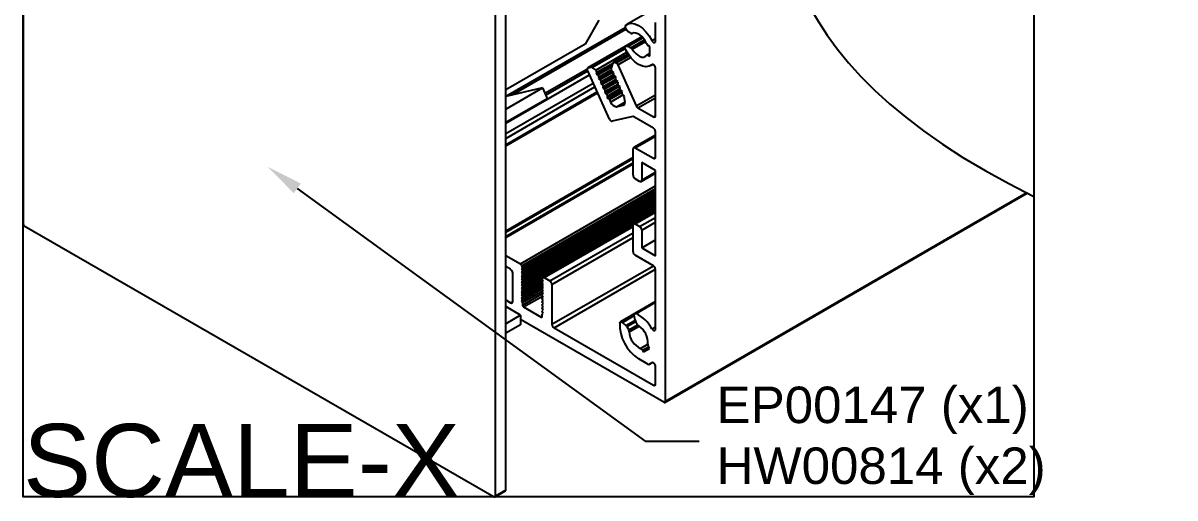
# Model space of a CAD drawing. Extents: x 0 to 5.91, y -6.77 to -0.62.
# Drawn here: x 0 to 5.91, y -6.77 to -4.34 of the extents above; entities that cross this region are included whole.
import ezdxf
from ezdxf import colors
from ezdxf.entities.mleader import LeaderData, LeaderLine
from ezdxf.math import Vec2, Vec3

# ---------------------------------------------------------------- set-up
doc = ezdxf.new("R2010")
doc.units = 0
doc.header["$LTSCALE"] = 0.5
doc.header["$MEASUREMENT"] = 0
for name, color, linetype in [('End Cap', 92, 'CONTINUOUS'), ('FAB DWG', 221, 'CONTINUOUS'), ('Housing', 150, 'CONTINUOUS')]:
    doc.layers.add(name, color=color, linetype=linetype)
doc.layers.add('Text-Unprinted', color=131, linetype='CONTINUOUS', plot=False)
doc.styles.add('LSAD_Standard', font='arial.ttf')

msp = doc.modelspace()

# ---------------------------------------------------------------- linework, layer by layer
at = {"layer": 'End Cap', "transparency": 16777216}
for p, q in [((0, -2.1061), (0, -5.3657)), ((2.4766, -6.7342), (2.4766, -3.4746)), ((2.4236, -6.7648), (2.4236, -3.5052)), ((2.955, -4.3213), (2.8843, -4.4438)), ((2.8843, -4.4438), (2.4766, -4.6791)), ((2.4766, -4.7773), (2.6647, -4.6687)), ((2.6647, -4.6687), (2.4772, -4.7121)), ((2.6647, -4.6687), (2.689, -4.7229)), ((2.4772, -4.7121), (2.4766, -4.7124)), ((2.4766, -4.8455), (2.689, -4.7229)), ((0.0064, -5.3767), (2.4172, -6.7685)), ((2.5523, -5.8359), (2.4766, -5.7922)), ((2.5523, -5.8359), (2.4766, -5.8796)), ((2.5523, -5.8359), (2.5523, -5.8849)), ((2.5523, -5.8849), (2.4766, -5.9286)), ((2.4217, -6.7689), (2.4748, -6.7383)), ((2.4766, -6.7342), (2.4236, -6.7648))]:
    msp.add_line(p, q, dxfattribs=at)
for centre, radius, start, end in [((0.0138, -5.3651), 0.0138, 182.60548, 237.39452), ((2.4724, -6.7347), 0.00432, 304.05635, 7.25583), ((2.4197, -6.7654), 0.00393, 230.79671, 9.21404)]:
    msp.add_arc(centre, radius, start, end, dxfattribs=at)
at = {"layer": 'Housing', "transparency": 16777216}
for p, q in [((3.2947, -3.0294), (3.2947, -6.2792)), ((3.1908, -4.2893), (3.098, -4.3429)), ((2.4766, -4.7115), (3.0892, -4.3579)), ((2.51, -4.7045), (3.0938, -4.3675)), ((3.1002, -4.3754), (3.0941, -4.3679)), ((3.2452, -4.4285), (3.2452, -4.333)), ((3.1758, -4.4063), (2.8989, -4.5661)), ((2.9003, -4.5656), (3.176, -4.4064)), ((3.176, -4.4065), (3.0919, -4.455)), ((3.0941, -4.4544), (3.1764, -4.4069)), ((3.1002, -4.4538), (3.1782, -4.4088)), ((3.1192, -4.388), (3.1055, -4.3801)), ((3.1055, -4.4552), (3.1808, -4.4117)), ((3.1192, -4.4631), (3.1891, -4.4227)), ((3.1264, -4.4705), (3.1943, -4.4313)), ((3.2263, -4.4252), (3.2452, -4.4143)), ((2.9119, -4.5629), (3.0888, -4.4607)), ((2.9185, -4.5645), (3.0893, -4.4659)), ((2.9388, -4.5773), (3.0987, -4.485)), ((3.0941, -4.4544), (3.1002, -4.4538)), ((3.1055, -4.4552), (3.1192, -4.4631)), ((3.2154, -4.4558), (3.2078, -4.4514)), ((3.2154, -4.5064), (3.2154, -4.4558)), ((2.9414, -4.5964), (3.0265, -4.5473)), ((2.9439, -4.5887), (3.0291, -4.5395)), ((3.0185, -4.5723), (3.0286, -4.5407)), ((3.1048, -4.4948), (3.0313, -4.5372)), ((3.0388, -4.538), (3.1073, -4.4984)), ((3.0388, -4.538), (3.0428, -4.5404)), ((3.0428, -4.5404), (3.1096, -4.5018)), ((3.0515, -4.5506), (3.1178, -4.5123)), ((3.0515, -4.5506), (3.1462, -4.7614)), ((3.2154, -4.4926), (3.2003, -4.5013)), ((3.2078, -4.5021), (3.2154, -4.4977)), ((3.2078, -4.5021), (3.2154, -4.5064)), ((3.22, -4.5542), (3.23, -4.5484)), ((3.2263, -4.5497), (3.228, -4.5487)), ((2.4766, -4.8502), (2.907, -4.6018)), ((2.6772, -4.6965), (2.8962, -4.5701)), ((2.6815, -4.7062), (2.8978, -4.5813)), ((3.0089, -4.8285), (2.8977, -4.5811)), ((2.9003, -4.5656), (2.9119, -4.5629)), ((2.9185, -4.5645), (2.9388, -4.5773)), ((2.9439, -4.5887), (2.9414, -4.5964)), ((2.9414, -4.5964), (2.9497, -4.6017)), ((2.9497, -4.6017), (3.0226, -4.5596)), ((2.9524, -4.6208), (3.021, -4.5812)), ((2.9549, -4.6131), (3.0185, -4.5763)), ((2.9607, -4.626), (3.0286, -4.5868)), ((2.9633, -4.6452), (3.0319, -4.6056)), ((2.9658, -4.6375), (3.0295, -4.6007)), ((3.0319, -4.589), (3.0237, -4.5837)), ((3.0295, -4.5967), (3.0319, -4.589)), ((3.0429, -4.6133), (3.0346, -4.6081)), ((3.2452, -4.8115), (3.2452, -4.5682)), ((2.4766, -4.9033), (2.9259, -4.6439)), ((2.4766, -4.9278), (2.9347, -4.6634)), ((2.9549, -4.6131), (2.9524, -4.6208)), ((2.9524, -4.6208), (2.9607, -4.626)), ((2.9658, -4.6375), (2.9633, -4.6452)), ((2.9633, -4.6452), (2.9716, -4.6504)), ((2.9716, -4.6504), (3.0395, -4.6112)), ((2.9743, -4.6696), (3.0429, -4.63)), ((2.9768, -4.6619), (2.9743, -4.6696)), ((2.9768, -4.6619), (3.0405, -4.6251)), ((2.9826, -4.6748), (3.0505, -4.6356)), ((2.9852, -4.694), (3.0538, -4.6544)), ((2.9877, -4.6862), (3.0514, -4.6495)), ((2.9935, -4.6992), (3.0614, -4.66)), ((3.0404, -4.621), (3.0429, -4.6133)), ((3.0538, -4.6377), (3.0456, -4.6325)), ((3.0514, -4.6454), (3.0538, -4.6377)), ((3.0648, -4.6621), (3.0565, -4.6569)), ((3.0623, -4.6698), (3.0648, -4.6621)), ((2.4766, -4.9605), (2.9463, -4.6893)), ((2.4766, -4.9655), (2.9481, -4.6933)), ((2.9743, -4.6696), (2.9826, -4.6748)), ((2.9877, -4.6862), (2.9852, -4.694)), ((2.9852, -4.694), (2.9935, -4.6992)), ((2.9962, -4.7183), (3.0648, -4.6787)), ((2.9987, -4.7106), (2.9962, -4.7183)), ((2.9962, -4.7183), (3.0045, -4.7236)), ((2.9987, -4.7106), (3.0624, -4.6738)), ((3.0045, -4.7236), (3.0724, -4.6844)), ((3.0088, -4.7289), (3.0743, -4.6911)), ((3.0145, -4.7415), (3.0776, -4.7051)), ((3.0757, -4.6865), (3.0675, -4.6813)), ((3.0733, -4.6942), (3.0757, -4.6865)), ((3.0867, -4.7109), (3.0784, -4.7056)), ((3.0842, -4.7186), (3.0867, -4.7109)), ((3.1462, -4.7614), (3.2452, -4.7042)), ((3.1549, -4.7716), (3.2452, -4.7194)), ((3.0088, -4.7289), (3.0145, -4.7415)), ((3.045, -4.7653), (3.0891, -4.7399)), ((3.045, -4.7653), (3.0798, -4.7573)), ((3.0798, -4.7573), (3.0852, -4.7542)), ((3.1549, -4.7716), (3.2346, -4.8176)), ((3.1286, -4.8158), (3.0236, -4.8401)), ((3.2346, -4.8748), (3.1347, -4.8171)), ((3.2346, -4.8176), (3.2452, -4.8115)), ((3.2452, -5.024), (3.2452, -4.8932)), ((3.2452, -4.9112), (3.1338, -4.9755)), ((3.1413, -4.9763), (3.2452, -4.9163)), ((3.1307, -5.1171), (3.1307, -4.9824)), ((3.1413, -4.9763), (3.2346, -5.0302)), ((3.2346, -5.0302), (3.2452, -5.024)), ((3.1307, -5.0268), (2.4766, -5.4044)), ((2.4766, -5.4095), (3.1307, -5.0319)), ((2.4766, -5.4317), (3.1307, -5.0541)), ((2.4766, -5.4368), (3.1307, -5.0592)), ((3.2452, -5.0934), (3.1745, -5.0526)), ((3.1745, -5.0526), (3.1745, -5.1424)), ((3.1639, -5.1486), (3.1413, -5.1355)), ((3.1714, -5.1493), (3.2452, -5.1067)), ((3.1745, -5.1424), (3.2452, -5.1016)), ((3.2452, -5.5311), (3.2452, -5.0934)), ((2.5519, -5.5721), (3.2452, -5.1718)), ((2.5575, -5.582), (3.2452, -5.185)), ((2.5575, -5.5985), (3.2452, -5.2015)), ((2.5606, -5.5875), (3.2452, -5.1923)), ((2.5606, -5.5966), (3.2452, -5.2013)), ((2.5575, -5.615), (3.2452, -5.218)), ((2.5575, -5.6314), (3.2452, -5.2344)), ((2.5575, -5.6479), (3.2452, -5.2509)), ((2.5606, -5.604), (3.2452, -5.2088)), ((2.5606, -5.613), (3.2452, -5.2178)), ((2.5606, -5.6205), (3.2452, -5.2252)), ((2.5606, -5.6295), (3.2452, -5.2343)), ((2.5606, -5.6369), (3.2452, -5.2417)), ((2.5606, -5.646), (3.2452, -5.2507)), ((2.5606, -5.6534), (3.2452, -5.2581)), ((3.2927, -6.2838), (5.1529, -5.2099)), ((3.2947, -6.2792), (5.1498, -5.2083)), ((2.5575, -5.6644), (3.2452, -5.2673)), ((2.5575, -5.6808), (3.2452, -5.2838)), ((2.5575, -5.6973), (3.2452, -5.3003)), ((2.5606, -5.6624), (3.2452, -5.2672)), ((2.5606, -5.6698), (3.2452, -5.2746)), ((2.5606, -5.6789), (3.2452, -5.2837)), ((2.5606, -5.6863), (3.2452, -5.2911)), ((2.5606, -5.6953), (3.2452, -5.3001)), ((3.2452, -5.3023), (3.1338, -5.3666)), ((3.1413, -5.3674), (3.2452, -5.3074)), ((2.5606, -5.7028), (3.1307, -5.3737)), ((3.1307, -5.3771), (2.6707, -5.6426)), ((3.1307, -5.5099), (3.1307, -5.3735)), ((3.1413, -5.3674), (3.1639, -5.3804)), ((3.1639, -5.3804), (3.2452, -5.3335)), ((3.1745, -5.3988), (3.2452, -5.358)), ((2.6747, -5.643), (3.1307, -5.3798)), ((2.7032, -5.6595), (3.1307, -5.4128)), ((2.7139, -5.6779), (3.1307, -5.4373)), ((3.1745, -5.3988), (3.1745, -5.4903)), ((3.1745, -5.4903), (3.2452, -5.4495)), ((3.1745, -5.4903), (3.2452, -5.5311)), ((2.4766, -5.5287), (2.5519, -5.5721)), ((3.2346, -5.5821), (3.1413, -5.5283)), ((2.5021, -5.6005), (2.4766, -5.5859)), ((2.5575, -5.582), (2.5606, -5.5875)), ((2.5606, -5.5966), (2.5575, -5.5985)), ((2.5575, -5.5985), (2.5606, -5.604)), ((2.5606, -5.613), (2.5575, -5.615)), ((2.5575, -5.615), (2.5606, -5.6205)), ((2.7138, -5.8826), (3.2345, -5.5821)), ((2.7245, -5.901), (3.2452, -5.6003)), ((3.2452, -5.9073), (3.2452, -5.6005)), ((2.5127, -5.7665), (2.5127, -5.6189)), ((2.5606, -5.6295), (2.5575, -5.6314)), ((2.5575, -5.6314), (2.5606, -5.6369)), ((2.5606, -5.646), (2.5575, -5.6479)), ((2.5575, -5.6479), (2.5606, -5.6534)), ((2.5575, -5.7137), (2.6644, -5.6521)), ((2.5606, -5.6624), (2.5575, -5.6644)), ((2.5575, -5.6644), (2.5606, -5.6698)), ((2.5575, -5.7302), (2.6644, -5.6685)), ((2.5606, -5.7118), (2.6644, -5.6519)), ((2.5606, -5.7192), (2.6664, -5.6582)), ((2.5606, -5.7283), (2.6644, -5.6684)), ((2.6659, -5.6483), (2.669, -5.6464)), ((2.669, -5.6629), (2.6659, -5.6574)), ((2.6659, -5.6648), (2.669, -5.6629)), ((2.669, -5.6793), (2.6659, -5.6739)), ((2.6747, -5.643), (2.7032, -5.6595)), ((2.5606, -5.6789), (2.5575, -5.6808)), ((2.5575, -5.6808), (2.5606, -5.6863)), ((2.5575, -5.7467), (2.6644, -5.685)), ((2.5606, -5.6953), (2.5575, -5.6973)), ((2.5575, -5.6973), (2.5606, -5.7028)), ((2.5575, -5.7631), (2.6644, -5.7014)), ((2.5606, -5.7118), (2.5575, -5.7137)), ((2.5575, -5.7137), (2.5606, -5.7192)), ((2.5606, -5.7283), (2.5575, -5.7302)), ((2.5575, -5.7302), (2.5606, -5.7357)), ((2.5606, -5.7357), (2.6664, -5.6746)), ((2.5606, -5.7447), (2.6644, -5.6848)), ((2.5606, -5.7522), (2.6664, -5.6911)), ((2.5606, -5.7612), (2.6644, -5.7013)), ((2.5622, -5.7714), (2.6679, -5.7104)), ((2.5622, -5.7838), (2.6662, -5.7238)), ((2.6659, -5.6813), (2.669, -5.6793)), ((2.669, -5.6958), (2.6659, -5.6903)), ((2.6659, -5.6977), (2.669, -5.6958)), ((2.669, -5.7123), (2.6659, -5.7068)), ((2.6659, -5.7142), (2.669, -5.7123)), ((2.669, -5.7287), (2.6659, -5.7232)), ((2.6659, -5.7307), (2.669, -5.7287)), ((2.7139, -5.6779), (2.7138, -5.8826)), ((2.4766, -5.7579), (2.5021, -5.7726)), ((2.5021, -5.7726), (2.5127, -5.7665)), ((2.5606, -5.7447), (2.5575, -5.7467)), ((2.5575, -5.7467), (2.5606, -5.7522)), ((2.5606, -5.7612), (2.5575, -5.7631)), ((2.5575, -5.7631), (2.5622, -5.7714)), ((2.5622, -5.7714), (2.5622, -5.7838)), ((2.5678, -5.7936), (2.665, -5.7376)), ((2.669, -5.7452), (2.6659, -5.7397)), ((2.6659, -5.7471), (2.669, -5.7452)), ((2.669, -5.7616), (2.6659, -5.7562)), ((2.6659, -5.7636), (2.669, -5.7616)), ((2.669, -5.7781), (2.6659, -5.7726)), ((2.6659, -5.78), (2.669, -5.7781)), ((2.669, -5.7946), (2.6659, -5.7891)), ((3.2452, -5.7663), (3.1394, -5.8274)), ((3.1454, -5.8274), (3.2452, -5.7697)), ((2.5678, -5.7936), (2.6587, -5.8461)), ((2.6587, -5.8461), (2.6643, -5.8428)), ((2.6643, -5.8304), (2.669, -5.8275)), ((2.6643, -5.8428), (2.6643, -5.8304)), ((2.6659, -5.7965), (2.669, -5.7946)), ((2.669, -5.811), (2.6659, -5.8055)), ((2.6659, -5.813), (2.669, -5.811)), ((2.669, -5.8275), (2.6659, -5.822)), ((3.1391, -5.8276), (3.0653, -5.8701)), ((3.0756, -5.8729), (3.1366, -5.8376)), ((3.1414, -5.8609), (3.1366, -5.8376)), ((3.2877, -6.2833), (2.5523, -5.8588)), ((2.7245, -5.901), (3.2346, -6.1955)), ((3.0756, -5.8729), (3.0934, -5.8887)), ((3.0934, -5.8887), (3.1414, -5.8609)), ((3.0981, -5.8946), (3.1441, -5.868)), ((3.0981, -5.8946), (3.1078, -5.9113)), ((3.1078, -5.9113), (3.1538, -5.8848)), ((3.1109, -5.9213), (3.1609, -5.8924)), ((3.1538, -5.8848), (3.1441, -5.868)), ((3.2272, -5.9057), (3.2452, -5.8953)), ((3.1684, -6.0067), (3.2061, -5.9849)), ((3.178, -6.0156), (3.209, -5.9977)), ((3.178, -6.0156), (3.1834, -6.0248)), ((3.1834, -6.0248), (3.2144, -6.0069)), ((3.2144, -6.0069), (3.209, -5.9977)), ((3.2068, -6.0871), (3.159, -6.0595)), ((3.2143, -6.0878), (3.2273, -6.0803)), ((3.2271, -6.0804), (3.2143, -6.0878)), ((3.2452, -6.1894), (3.2452, -6.0995)), ((3.2346, -6.1955), (3.2452, -6.1894))]:
    msp.add_line(p, q, dxfattribs=at)
at = {"layer": 'Housing', "transparency": 16777216, "flags": 128}
for points in [[(3.091, -4.3479), (3.1046, -4.3398), (3.121, -4.3372), (3.1393, -4.3402), (3.1585, -4.3487), (3.1778, -4.3622), (3.1961, -4.3801), (3.2126, -4.4015), (3.2263, -4.4252)], [(3.199, -4.4409), (3.1923, -4.4279), (3.1841, -4.4158), (3.1748, -4.4053), (3.1647, -4.3967), (3.1543, -4.3906), (3.1442, -4.3872), (3.1347, -4.3866), (3.1264, -4.3889)], [(3.2263, -4.4252), (3.2287, -4.4292), (3.2317, -4.4325), (3.2349, -4.4348), (3.2381, -4.436), (3.241, -4.4358), (3.2433, -4.4345), (3.2447, -4.4319), (3.2452, -4.4285)], [(3.091, -4.4708), (3.0898, -4.4678), (3.0891, -4.4649), (3.0888, -4.4622), (3.089, -4.4597), (3.0896, -4.4576), (3.0908, -4.4559), (3.0923, -4.4548), (3.0941, -4.4544)], [(3.2263, -4.5497), (3.2126, -4.5575), (3.1961, -4.5599), (3.1778, -4.5566), (3.1585, -4.5479), (3.1393, -4.5342), (3.121, -4.5161), (3.1046, -4.4946), (3.091, -4.4708)], [(3.1264, -4.4705), (3.1347, -4.4825), (3.1442, -4.4928), (3.1543, -4.5011), (3.1647, -4.507), (3.1748, -4.5101), (3.1841, -4.5104), (3.1923, -4.5078), (3.199, -4.5024)], [(3.0286, -4.5407), (3.0293, -4.5393), (3.0301, -4.5381), (3.0312, -4.5373), (3.0325, -4.5367), (3.0339, -4.5365), (3.0354, -4.5367), (3.0371, -4.5372), (3.0388, -4.538)], [(3.2452, -4.5682), (3.2447, -4.5642), (3.2433, -4.56), (3.241, -4.556), (3.2381, -4.5526), (3.2349, -4.55), (3.2317, -4.5486), (3.2287, -4.5485), (3.2263, -4.5497)], [(2.8977, -4.5811), (2.8967, -4.5784), (2.8961, -4.5758), (2.8958, -4.5733), (2.896, -4.571), (2.8965, -4.569), (2.8975, -4.5674), (2.8988, -4.5662), (2.9003, -4.5656)], [(3.0798, -4.7573), (3.0831, -4.7559), (3.0858, -4.7535), (3.0877, -4.7502), (3.0888, -4.746), (3.0891, -4.7412), (3.0886, -4.7359), (3.0872, -4.7304), (3.085, -4.7248)], [(2.5606, -5.5875), (2.5613, -5.5889), (2.5618, -5.5903), (2.5621, -5.5917), (2.5622, -5.593), (2.5621, -5.5941), (2.5618, -5.5952), (2.5613, -5.596), (2.5606, -5.5966)], [(2.5606, -5.604), (2.5613, -5.6054), (2.5618, -5.6067), (2.5621, -5.6081), (2.5622, -5.6094), (2.5621, -5.6106), (2.5618, -5.6116), (2.5613, -5.6124), (2.5606, -5.613)], [(2.5606, -5.6205), (2.5613, -5.6218), (2.5618, -5.6232), (2.5621, -5.6246), (2.5622, -5.6259), (2.5621, -5.6271), (2.5618, -5.6281), (2.5613, -5.6289), (2.5606, -5.6295)], [(2.5606, -5.6369), (2.5613, -5.6383), (2.5618, -5.6397), (2.5621, -5.641), (2.5622, -5.6423), (2.5621, -5.6435), (2.5618, -5.6446), (2.5613, -5.6454), (2.5606, -5.646)], [(2.5606, -5.6534), (2.5613, -5.6547), (2.5618, -5.6561), (2.5621, -5.6575), (2.5622, -5.6588), (2.5621, -5.66), (2.5618, -5.661), (2.5613, -5.6618), (2.5606, -5.6624)], [(2.5606, -5.6698), (2.5613, -5.6712), (2.5618, -5.6726), (2.5621, -5.674), (2.5622, -5.6753), (2.5621, -5.6765), (2.5618, -5.6775), (2.5613, -5.6783), (2.5606, -5.6789)], [(2.6659, -5.6574), (2.6653, -5.656), (2.6648, -5.6546), (2.6645, -5.6533), (2.6644, -5.652), (2.6645, -5.6508), (2.6648, -5.6498), (2.6653, -5.6489), (2.6659, -5.6483)], [(2.6659, -5.6739), (2.6653, -5.6725), (2.6648, -5.6711), (2.6645, -5.6697), (2.6644, -5.6684), (2.6645, -5.6672), (2.6648, -5.6662), (2.6653, -5.6654), (2.6659, -5.6648)], [(2.5606, -5.6863), (2.5613, -5.6877), (2.5618, -5.6891), (2.5621, -5.6904), (2.5622, -5.6917), (2.5621, -5.6929), (2.5618, -5.6939), (2.5613, -5.6948), (2.5606, -5.6953)], [(2.5606, -5.7028), (2.5613, -5.7041), (2.5618, -5.7055), (2.5621, -5.7069), (2.5622, -5.7082), (2.5621, -5.7094), (2.5618, -5.7104), (2.5613, -5.7112), (2.5606, -5.7118)], [(2.5606, -5.7192), (2.5613, -5.7206), (2.5618, -5.722), (2.5621, -5.7234), (2.5622, -5.7247), (2.5621, -5.7258), (2.5618, -5.7269), (2.5613, -5.7277), (2.5606, -5.7283)], [(2.6659, -5.6903), (2.6653, -5.6889), (2.6648, -5.6876), (2.6645, -5.6862), (2.6644, -5.6849), (2.6645, -5.6837), (2.6648, -5.6827), (2.6653, -5.6819), (2.6659, -5.6813)], [(2.6659, -5.7068), (2.6653, -5.7054), (2.6648, -5.704), (2.6645, -5.7026), (2.6644, -5.7013), (2.6645, -5.7002), (2.6648, -5.6991), (2.6653, -5.6983), (2.6659, -5.6977)], [(2.6659, -5.7232), (2.6653, -5.7219), (2.6648, -5.7205), (2.6645, -5.7191), (2.6644, -5.7178), (2.6645, -5.7166), (2.6648, -5.7156), (2.6653, -5.7148), (2.6659, -5.7142)], [(2.6659, -5.7397), (2.6653, -5.7383), (2.6648, -5.7369), (2.6645, -5.7356), (2.6644, -5.7343), (2.6645, -5.7331), (2.6648, -5.7321), (2.6653, -5.7312), (2.6659, -5.7307)], [(2.5606, -5.7357), (2.5613, -5.7371), (2.5618, -5.7384), (2.5621, -5.7398), (2.5622, -5.7411), (2.5621, -5.7423), (2.5618, -5.7433), (2.5613, -5.7441), (2.5606, -5.7447)], [(2.5606, -5.7522), (2.5613, -5.7535), (2.5618, -5.7549), (2.5621, -5.7563), (2.5622, -5.7576), (2.5621, -5.7588), (2.5618, -5.7598), (2.5613, -5.7606), (2.5606, -5.7612)], [(2.6659, -5.7562), (2.6653, -5.7548), (2.6648, -5.7534), (2.6645, -5.752), (2.6644, -5.7507), (2.6645, -5.7495), (2.6648, -5.7485), (2.6653, -5.7477), (2.6659, -5.7471)], [(2.6659, -5.7726), (2.6653, -5.7713), (2.6648, -5.7699), (2.6645, -5.7685), (2.6644, -5.7672), (2.6645, -5.766), (2.6648, -5.765), (2.6653, -5.7642), (2.6659, -5.7636)], [(2.6659, -5.7891), (2.6653, -5.7877), (2.6648, -5.7863), (2.6645, -5.785), (2.6644, -5.7837), (2.6645, -5.7825), (2.6648, -5.7814), (2.6653, -5.7806), (2.6659, -5.78)], [(2.6659, -5.8055), (2.6653, -5.8042), (2.6648, -5.8028), (2.6645, -5.8014), (2.6644, -5.8001), (2.6645, -5.7989), (2.6648, -5.7979), (2.6653, -5.7971), (2.6659, -5.7965)], [(2.6659, -5.822), (2.6653, -5.8206), (2.6648, -5.8192), (2.6645, -5.8179), (2.6644, -5.8166), (2.6645, -5.8154), (2.6648, -5.8144), (2.6653, -5.8136), (2.6659, -5.813)], [(3.1366, -5.8376), (3.1363, -5.8349), (3.1364, -5.8323), (3.137, -5.8302), (3.138, -5.8285), (3.1395, -5.8273), (3.1412, -5.8267), (3.1432, -5.8268), (3.1454, -5.8274)], [(3.0623, -5.8753), (3.0629, -5.8732), (3.0639, -5.8714), (3.0653, -5.8702), (3.067, -5.8695), (3.069, -5.8695), (3.0711, -5.87), (3.0734, -5.8712), (3.0756, -5.8729)], [(3.2272, -5.9057), (3.2297, -5.9092), (3.2326, -5.9121), (3.2357, -5.914), (3.2387, -5.9148), (3.2414, -5.9145), (3.2435, -5.9131), (3.2448, -5.9106), (3.2452, -5.9073)], [(3.2452, -6.0995), (3.2448, -6.0957), (3.2434, -6.0917), (3.2414, -6.0878), (3.2387, -6.0844), (3.2357, -6.0818), (3.2326, -6.0802), (3.2296, -6.0797), (3.2271, -6.0804)]]:
    msp.add_lwpolyline(points, dxfattribs=at)
at = {"layer": 'Housing', "transparency": 16777216}
for centre, radius, start, end in [((3.1052, -4.356), 0.0163, 150.51312, 226.88877), ((3.1156, -4.3634), 0.0195, 217.97873, 238.8941), ((3.1236, -4.3817), 0.00775, 234.95165, 290.69365), ((3.1005, -4.463), 0.0092, 57.65072, 92.35776), ((3.1079, -4.4813), 0.0214, 30.21135, 58.17055), ((3.22, -4.4322), 0.0228, 202.31081, 237.50131), ((3.0307, -4.5595), 0.0227, 23.07789, 57.55761), ((3.2036, -4.5074), 0.00676, 51.55652, 133.15674), ((2.9133, -4.5717), 0.00891, 54.07773, 98.67974), ((2.9326, -4.5869), 0.0115, 351.00251, 57.37133), ((2.9435, -4.6113), 0.0115, 351.00251, 57.37133), ((3.0298, -4.5741), 0.0115, 171.00251, 237.37133), ((3.0408, -4.5985), 0.0115, 171.00251, 237.37133), ((2.9545, -4.6357), 0.0115, 351.00251, 57.37133), ((2.9654, -4.6601), 0.0115, 351.00251, 57.37133), ((3.0517, -4.6228), 0.0115, 171.00251, 237.37133), ((3.0627, -4.6472), 0.0115, 171.00251, 237.37133), ((2.9764, -4.6844), 0.0115, 351.00251, 57.37133), ((2.9873, -4.7088), 0.0115, 351.00251, 57.37133), ((2.9975, -4.7337), 0.0123, 23.2781, 55.73803), ((3.0736, -4.6716), 0.0115, 171.00251, 237.37133), ((3.0846, -4.696), 0.0115, 171.00251, 237.37133), ((3.0931, -4.7206), 0.00908, 167.14422, 207.62566), ((3.0467, -4.7318), 0.0336, 196.85199, 267.1752), ((3.167, -4.7525), 0.0227, 203.07789, 237.55761), ((3.0244, -4.8238), 0.0163, 196.85199, 267.1752), ((3.13, -4.8243), 0.00857, 56.69858, 99.23173), ((3.2388, -4.8125), 0.00655, 230.79671, 9.21404), ((3.2222, -4.8942), 0.0231, 2.60548, 57.39452), ((3.1371, -4.9813), 0.00655, 50.79671, 189.21404), ((3.2388, -5.0251), 0.00655, 230.79671, 9.21404), ((3.1537, -5.1161), 0.0231, 182.60548, 237.39452), ((3.1681, -5.1435), 0.00655, 230.79671, 9.21404), ((3.1371, -5.3724), 0.00655, 50.79671, 189.21404), ((3.1515, -5.3998), 0.0231, 2.60548, 57.39452), ((3.1537, -5.5088), 0.0231, 182.60548, 237.39452), ((2.4896, -5.62), 0.0231, 2.60548, 57.39452), ((2.5453, -5.5825), 0.0123, 1.97781, 57.4453), ((3.2222, -5.6016), 0.0231, 2.60548, 57.39452), ((2.6725, -5.6458), 0.00351, 51.04855, 190.71619), ((2.6908, -5.6789), 0.0231, 2.60403, 57.39463), ((2.5062, -5.7675), 0.00655, 230.7959, 9.21391), ((2.5744, -5.7833), 0.0123, 182.60551, 237.3941), ((2.6609, -5.8434), 0.00349, 230.79516, 9.21043), ((3.0646, -5.9938), 0.185, 28.44481, 64.08918), ((2.7369, -5.8816), 0.0231, 182.60401, 237.39497), ((3.2686, -5.8845), 0.2065, 177.45606, 237.92263), ((3.0773, -5.9064), 0.0239, 29.67521, 47.91393), ((3.1648, -5.8559), 0.0239, 192.08684, 210.32452), ((3.1731, -5.8741), 0.022, 209.02981, 236.40563), ((3.1059, -5.9766), 0.1006, 355.25287, 56.84372), ((3.0889, -5.9227), 0.022, 3.596, 30.9696), ((3.2113, -5.9158), 0.1005, 183.15551, 244.748), ((3.1607, -6.0247), 0.0196, 27.65783, 66.70851), ((3.2255, -5.9872), 0.0196, 173.2945, 212.34103), ((3.2112, -6.0809), 0.00754, 234.38183, 294.31395), ((3.2388, -6.1904), 0.00655, 230.79752, 9.21417), ((3.2904, -6.2799), 0.00437, 230.7959, 9.21391)]:
    msp.add_arc(centre, radius, start, end, dxfattribs=at)
at = {"layer": 'Housing', "color": 1, "transparency": 16777216}
msp.add_open_spline([(2.5361, -0.625), (3.9659, -1.3336), (3.8618, -2.9261), (3.7576, -4.5185), (5.1874, -5.2271)], degree=3, dxfattribs=at)
at = {"layer": 'Text-Unprinted', "ltscale": 0.5, "transparency": 16777216}
msp.add_lwpolyline([(0, -0.625), (5.1874, -0.625), (5.1874, -6.7694), (0, -6.7694)], close=True, dxfattribs=at)

# ---------------------------------------------------------------- texts
at = {"layer": 'Text-Unprinted', "ltscale": 0.5, "transparency": 16777216, "style": 'LSAD_Standard'}
msp.add_attdef('SCALE-X', (0, -6.7694), 'XEffectiveScaleFactor', height=0.375, dxfattribs=at)

# ---------------------------------------------------------------- leaders
at = {"layer": 'FAB DWG', "ltscale": 0.5, "transparency": 16777216}
ml = msp.add_multileader_mtext('Standard', dxfattribs=at)
ml.set_content('\\A1;EP00147 (x1)\\PHW00814 (x2)', color=256, style='LSAD_Standard')
ml.set_leader_properties()
ml.build(insert=Vec2(0, 0))
ml.multileader.update_dxf_attribs({"text_left_attachment_type": 2, "dogleg_length": 0.36, "arrow_head_size": 0.1875})
ctx = ml.context
ctx.base_point, ctx.char_height, ctx.arrow_head_size, ctx.landing_gap_size, ctx.plane_origin = Vec3(3.469, -6.4836), 0.1875, 0.1875, 0.09, Vec3(7.7719, 9.1756)
ctx.left_attachment = 2
notes = []
notes.append((ctx, [(0, (1, 1, 0), (3.1918, -6.4836), (1, 0), 0.2772, [(0, [(1.2558, -5.0744)], 0, [])])]))
ctx.mtext.insert, ctx.mtext.width, ctx.mtext.defined_height, ctx.mtext.flow_direction = Vec3(3.559, -6.2028), 2.351815, 0.6491, 5
for ctx, leaders in notes:
    for number, flags, end, landing, length, lines in leaders:
        leader = LeaderData()
        leader.index, (leader.has_last_leader_line, leader.has_dogleg_vector, leader.attachment_direction) = number, flags
        leader.last_leader_point, leader.dogleg_vector, leader.dogleg_length = Vec3(end), Vec3(landing), length
        for number, points, colour, breaks in lines:
            line = LeaderLine()
            line.index, line.vertices, line.color, line.breaks = number, Vec3.list(points), colors.encode_raw_color(colour), breaks
            leader.lines.append(line)
        ctx.leaders.append(leader)

doc.saveas('drawing.dxf')
